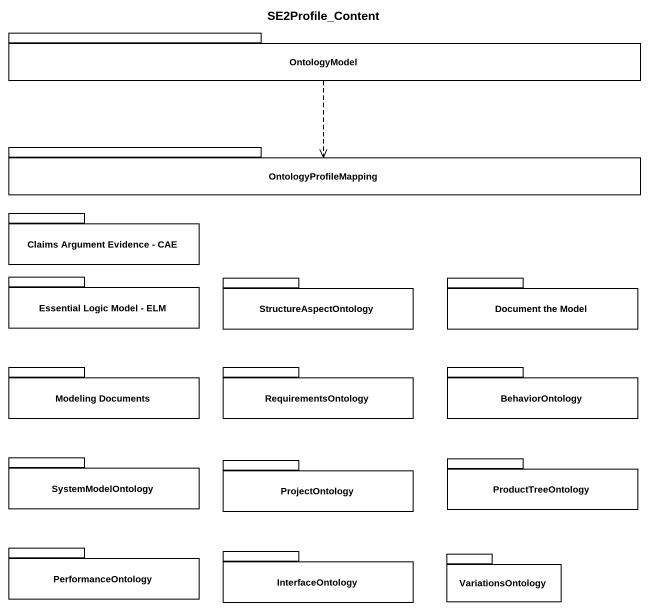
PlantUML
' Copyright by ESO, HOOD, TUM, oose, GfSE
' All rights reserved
@startuml
title SE2Profile_Content
package OntologyModel {
}
package OntologyProfileMapping {
}
package "Claims Argument Evidence - CAE" as Claims_Argument_Evidence_CAE {
}
package "Essential Logic Model - ELM" as Essential_Logic_Model_ELM {
}
package StructureAspectOntology {
}
package "Document the Model" as Document_the_Model {
}
package "Modeling Documents" as Modeling_Documents {
}
package RequirementsOntology {
}
package BehaviorOntology {
}
package SystemModelOntology {
}
package ProjectOntology {
}
package ProductTreeOntology {
}
package PerformanceOntology {
}
package InterfaceOntology {
}
package VariationsOntology {
}
OntologyModel ..> OntologyProfileMapping
@enduml
